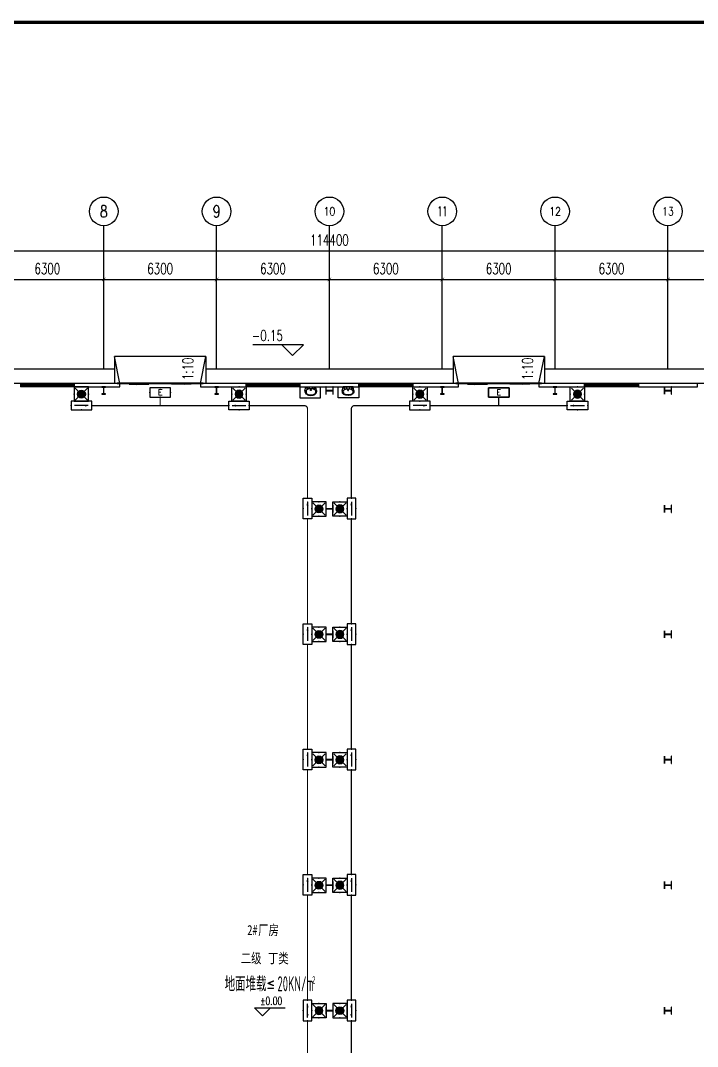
# Model space of a CAD drawing. Extents: x -417156 to 1571408, y 205758 to 1045562.
# Drawn here: x 1104452 to 1142252, y 927454 to 984703 of the extents above; entities that cross this region are included whole.
import ezdxf
from ezdxf.enums import TextEntityAlignment as Align

# ---------------------------------------------------------------- set-up
doc = ezdxf.new("R2010")
doc.units = 0
doc.header["$LTSCALE"] = 1000
doc.header["$MEASUREMENT"] = 0
doc.layers.get('0').update_dxf_attribs({"linetype": 'CONTINUOUS'})
doc.layers.get('DEFPOINTS').update_dxf_attribs({"linetype": 'CONTINUOUS'})
for name, color, linetype in [('AXIS', 3, 'CONTINUOUS'), ('AXIS_TEXT', 7, 'CONTINUOUS'), ('COLUMN', 99, 'CONTINUOUS'), ('DIM_ELEV', 3, 'CONTINUOUS'), ('DIM_SYMB', 3, 'CONTINUOUS'), ('EQUIP-照明', 3, 'CONTINUOUS'), ('GROUND', 2, 'CONTINUOUS'), ('PUB_TEXT', 7, 'CONTINUOUS'), ('PUB_TITLE', 4, 'CONTINUOUS'), ('STAIR', 2, 'CONTINUOUS'), ('WALL', 9, 'CONTINUOUS'), ('WINDOW', 99, 'CONTINUOUS'), ('WIRE-照明', 1, 'CONTINUOUS')]:
    doc.layers.add(name, color=color, linetype=linetype)
doc.styles.add('_TCH_AXIS', font='COMPLEX', dxfattribs={"bigfont": 'GBCBIG'})
doc.styles.add('_TCH_DIM', font='SIMPLEX', dxfattribs={"bigfont": 'GBCBIG'})
doc.styles.add('_TEL_DIM', font='SIMPLEX', dxfattribs={"width": 0.8, "height": 3.5, "bigfont": 'HZTXT'})
doc.styles.add('COMPLEX', font='COMPLEX')
doc.styles.add('DIM_FONT', font='SIMPLEX', dxfattribs={"width": 0.7, "bigfont": 'GBCBIG'})
doc.styles.get("Standard").update_dxf_attribs({"font": 'gbenor.shx', "bigfont": 'gbcbig.shx'})
doc.styles.add('图签黑体', font='simhei.ttf', dxfattribs={"width": 0.75})
doc.dimstyles.new('DIMN200', dxfattribs={"dimscale": 2, "dimtxt": 300, "dimasz": 100, "dimexe": 250, "dimexo": 300, "dimgap": 150, "dimtad": 1, "dimdec": 0, "dimzin": 0, "dimtxsty": 'DIM_FONT', "dimblk": 'ARCHTICK', "dimcen": 0.09, "dimclrt": 7, "dimazin": 3, "dimtfac": 1, "dimtdec": 0, "dimtix": 1, "dimtmove": 0, "dimatfit": 3, "dimtolj": 1, "dimtzin": 0})

# ---------------------------------------------------------------- blocks, each defined once
blk = doc.blocks.new('$WINLIB2D$00000001')
for p, q in [((-0.5, 0.5), (0.5, 0.5)), ((-0.5, 0.5), (-0.5, -0.5)), ((0.5, -0.5), (0.5, 0.5)), ((0.5, 0.167), (-0.5, 0.167)), ((0.5, -0.167), (-0.5, -0.167)), ((-0.5, -0.5), (0.5, -0.5))]:
    blk.add_line(p, q)
blk = doc.blocks.new('$DORLIB2D$00000130')
at = {"color": 0, "linetype": 'CONTINUOUS'}
for p, q in [((-0.533, 0.66), (-0.533, 0.513)), ((0, 0.66), (-0.533, 0.66)), ((0, 0.513), (0, 0.66)), ((0.533, 0.66), (0, 0.66)), ((0.533, 0.66), (0.533, 0.513)), ((0, 0.513), (-0.533, 0.513)), ((0.533, 0.513), (0, 0.513)), ((-0.385, 0.269), (-0.14, 0.269)), ((-0.385, 0.269), (-0.3, 0.214)), ((-0.3, 0.214), (-0.3, 0.269)), ((0.385, 0.269), (0.14, 0.269)), ((0.3, 0.214), (0.3, 0.269)), ((0.385, 0.269), (0.3, 0.214))]:
    blk.add_line(p, q, dxfattribs=at)
blk = doc.blocks.new('_AXISO')
blk.add_circle((0, 0), 0.5)
at = {"layer": 'AXIS_TEXT', "style": 'COMPLEX', "width": 1.041667}
blk.add_attdef('A', text='', height=0.56, dxfattribs=at).set_placement((-0.25, -0.28), (0.25, -0.28), align=Align.FIT)
blk = doc.blocks.new('_ARCHTICK')
at = {"color": 0, "linetype": 'BYBLOCK', "const_width": 0.15}
blk.add_lwpolyline([(-0.5, -0.5), (0.5, 0.5)], dxfattribs=at)
blk = doc.blocks.new('*D106')
at = {"layer": 'AXIS', "color": 0}
for p, q in [((237909, 287558), (237909, 294058)), ((352309, 287558), (352309, 294058)), ((237909, 293558), (352309, 293558))]:
    blk.add_line(p, q, dxfattribs=at)
at = {"layer": 'DEFPOINTS', "color": 0}
for p in [(352309, 293558), (237909, 286958), (352309, 286958)]:
    blk.add_point(p, dxfattribs=at)
at = {"layer": 'AXIS', "color": 0, "xscale": 200, "yscale": 200, "zscale": 200, "rotation": 180}
blk.add_blockref('_ARCHTICK', (237909, 293558), dxfattribs=at)
at = {"layer": 'AXIS', "color": 0, "xscale": 200, "yscale": 200, "zscale": 200}
blk.add_blockref('_ARCHTICK', (352309, 293558), dxfattribs=at)
at = {"layer": 'AXIS', "color": 7, "insert": (295109, 294158), "char_height": 600, "attachment_point": 5, "style": 'DIM_FONT'}
blk.add_mtext('\\A1;114400', dxfattribs=at)
blk = doc.blocks.new('*D114')
at = {"layer": 'AXIS', "color": 0}
for p, q in [((276209, 287558), (276209, 292458)), ((282509, 287558), (282509, 292458)), ((276209, 291958), (282509, 291958))]:
    blk.add_line(p, q, dxfattribs=at)
at = {"layer": 'DEFPOINTS', "color": 0}
for p in [(282509, 291958), (276209, 286958), (282509, 286958)]:
    blk.add_point(p, dxfattribs=at)
at = {"layer": 'AXIS', "color": 0, "xscale": 200, "yscale": 200, "zscale": 200, "rotation": 180}
blk.add_blockref('_ARCHTICK', (276209, 291958), dxfattribs=at)
at = {"layer": 'AXIS', "color": 0, "xscale": 200, "yscale": 200, "zscale": 200}
blk.add_blockref('_ARCHTICK', (282509, 291958), dxfattribs=at)
at = {"layer": 'AXIS', "color": 7, "insert": (279359, 292558), "char_height": 600, "attachment_point": 5, "style": 'DIM_FONT'}
blk.add_mtext('\\A1;6300', dxfattribs=at)
blk = doc.blocks.new('*D115')
at = {"layer": 'AXIS', "color": 0}
for p, q in [((282509, 287558), (282509, 292458)), ((288809, 287558), (288809, 292458)), ((282509, 291958), (288809, 291958))]:
    blk.add_line(p, q, dxfattribs=at)
at = {"layer": 'DEFPOINTS', "color": 0}
for p in [(288809, 291958), (282509, 286958), (288809, 286958)]:
    blk.add_point(p, dxfattribs=at)
at = {"layer": 'AXIS', "color": 0, "xscale": 200, "yscale": 200, "zscale": 200, "rotation": 180}
blk.add_blockref('_ARCHTICK', (282509, 291958), dxfattribs=at)
at = {"layer": 'AXIS', "color": 0, "xscale": 200, "yscale": 200, "zscale": 200}
blk.add_blockref('_ARCHTICK', (288809, 291958), dxfattribs=at)
at = {"layer": 'AXIS', "color": 7, "insert": (285659, 292558), "char_height": 600, "attachment_point": 5, "style": 'DIM_FONT'}
blk.add_mtext('\\A1;6300', dxfattribs=at)
blk = doc.blocks.new('*D116')
at = {"layer": 'AXIS', "color": 0}
for p, q in [((288809, 287558), (288809, 292458)), ((295109, 287558), (295109, 292458)), ((288809, 291958), (295109, 291958))]:
    blk.add_line(p, q, dxfattribs=at)
at = {"layer": 'DEFPOINTS', "color": 0}
for p in [(295109, 291958), (288809, 286958), (295109, 286958)]:
    blk.add_point(p, dxfattribs=at)
at = {"layer": 'AXIS', "color": 0, "xscale": 200, "yscale": 200, "zscale": 200, "rotation": 180}
blk.add_blockref('_ARCHTICK', (288809, 291958), dxfattribs=at)
at = {"layer": 'AXIS', "color": 0, "xscale": 200, "yscale": 200, "zscale": 200}
blk.add_blockref('_ARCHTICK', (295109, 291958), dxfattribs=at)
at = {"layer": 'AXIS', "color": 7, "insert": (291959, 292558), "char_height": 600, "attachment_point": 5, "style": 'DIM_FONT'}
blk.add_mtext('\\A1;6300', dxfattribs=at)
blk = doc.blocks.new('*D117')
at = {"layer": 'AXIS', "color": 0}
for p, q in [((295109, 287558), (295109, 292458)), ((301409, 287558), (301409, 292458)), ((295109, 291958), (301409, 291958))]:
    blk.add_line(p, q, dxfattribs=at)
at = {"layer": 'DEFPOINTS', "color": 0}
for p in [(301409, 291958), (295109, 286958), (301409, 286958)]:
    blk.add_point(p, dxfattribs=at)
at = {"layer": 'AXIS', "color": 0, "xscale": 200, "yscale": 200, "zscale": 200, "rotation": 180}
blk.add_blockref('_ARCHTICK', (295109, 291958), dxfattribs=at)
at = {"layer": 'AXIS', "color": 0, "xscale": 200, "yscale": 200, "zscale": 200}
blk.add_blockref('_ARCHTICK', (301409, 291958), dxfattribs=at)
at = {"layer": 'AXIS', "color": 7, "insert": (298259, 292558), "char_height": 600, "attachment_point": 5, "style": 'DIM_FONT'}
blk.add_mtext('\\A1;6300', dxfattribs=at)
blk = doc.blocks.new('*D118')
at = {"layer": 'AXIS', "color": 0}
for p, q in [((301409, 287558), (301409, 292458)), ((307709, 287558), (307709, 292458)), ((301409, 291958), (307709, 291958))]:
    blk.add_line(p, q, dxfattribs=at)
at = {"layer": 'DEFPOINTS', "color": 0}
for p in [(307709, 291958), (301409, 286958), (307709, 286958)]:
    blk.add_point(p, dxfattribs=at)
at = {"layer": 'AXIS', "color": 0, "xscale": 200, "yscale": 200, "zscale": 200, "rotation": 180}
blk.add_blockref('_ARCHTICK', (301409, 291958), dxfattribs=at)
at = {"layer": 'AXIS', "color": 0, "xscale": 200, "yscale": 200, "zscale": 200}
blk.add_blockref('_ARCHTICK', (307709, 291958), dxfattribs=at)
at = {"layer": 'AXIS', "color": 7, "insert": (304559, 292558), "char_height": 600, "attachment_point": 5, "style": 'DIM_FONT'}
blk.add_mtext('\\A1;6300', dxfattribs=at)
blk = doc.blocks.new('*D119')
at = {"layer": 'AXIS', "color": 0}
for p, q in [((307709, 287558), (307709, 292458)), ((314009, 287558), (314009, 292458)), ((307709, 291958), (314009, 291958))]:
    blk.add_line(p, q, dxfattribs=at)
at = {"layer": 'DEFPOINTS', "color": 0}
for p in [(314009, 291958), (307709, 286958), (314009, 286958)]:
    blk.add_point(p, dxfattribs=at)
at = {"layer": 'AXIS', "color": 0, "xscale": 200, "yscale": 200, "zscale": 200, "rotation": 180}
blk.add_blockref('_ARCHTICK', (307709, 291958), dxfattribs=at)
at = {"layer": 'AXIS', "color": 0, "xscale": 200, "yscale": 200, "zscale": 200}
blk.add_blockref('_ARCHTICK', (314009, 291958), dxfattribs=at)
at = {"layer": 'AXIS', "color": 7, "insert": (310859, 292558), "char_height": 600, "attachment_point": 5, "style": 'DIM_FONT'}
blk.add_mtext('\\A1;6300', dxfattribs=at)
blk = doc.blocks.new('*D120')
at = {"layer": 'AXIS', "color": 0}
for p, q in [((314009, 287558), (314009, 292458)), ((320309, 287558), (320309, 292458)), ((314009, 291958), (320309, 291958))]:
    blk.add_line(p, q, dxfattribs=at)
at = {"layer": 'DEFPOINTS', "color": 0}
for p in [(320309, 291958), (314009, 286958), (320309, 286958)]:
    blk.add_point(p, dxfattribs=at)
at = {"layer": 'AXIS', "color": 0, "xscale": 200, "yscale": 200, "zscale": 200, "rotation": 180}
blk.add_blockref('_ARCHTICK', (314009, 291958), dxfattribs=at)
at = {"layer": 'AXIS', "color": 0, "xscale": 200, "yscale": 200, "zscale": 200}
blk.add_blockref('_ARCHTICK', (320309, 291958), dxfattribs=at)
at = {"layer": 'AXIS', "color": 7, "insert": (317159, 292558), "char_height": 600, "attachment_point": 5, "style": 'DIM_FONT'}
blk.add_mtext('\\A1;6300', dxfattribs=at)
blk = doc.blocks.new('$PLAN$00000344')
for p, q in [((-280, -10), (-280, 0)), ((280, 0), (280, -10)), ((-251, -189), (-251, -186)), ((-248, -183), (-250, -185))]:
    blk.add_line(p, q)
for points in [[(-280, 0), (280, 0)], [(-326, -200), (-280, -5)], [(326, -204), (280, -5)]]:
    blk.add_lwpolyline(points)
for points in [[(-326, -200, 0.008223), (-326, -204, 0.149285)], [(-326, -266, 0.149285), (-304, -337, 0.107079), (-231, -408, 0.075625), (-131, -450, 0.062436), (-1, -467, 0.062436), (130, -452, 0.075625), (230, -410, 0.107079), (304, -339, 0.149285), (326, -268, 0.005205), (326, -266, 0.086596)], [(253, -188, 0.098208), (193, -141, 0.066287), (110, -111, 0.052428), (0, -100, 0.052428), (-110, -111, 0.066287), (-193, -141, 0.093876), (-251, -186, 0.171377)], [(-250, -358, 0.091341), (-193, -401, 0.066287), (-110, -431, 0.052428), (0, -442, 0.052428), (110, -431, 0.066287), (193, -401, 0.091756), (250, -358, 0.171377)]]:
    blk.add_lwpolyline(points, format="xyb")
at = {"flags": 128}
for points in [[(-326, -204), (-326, -268)], [(326, -204), (326, -268)]]:
    blk.add_lwpolyline(points, dxfattribs=at)
for points in [[(-253, -188, 0.172546), (-250, -358, 0.726395)], [(253, -188, -0.172546), (250, -358, -0.726395)]]:
    blk.add_lwpolyline(points, format="xyb", dxfattribs=at)
for centre, radius in [((-210, -75), 24), ((-210, -75), 24), ((-210, -75), 24), ((-90, -65), 10), ((0, -170), 25), ((0, -170), 15), ((90, -65), 10), ((210, -75), 24)]:
    blk.add_circle(centre, radius)
blk.add_arc((-250, -186), 1, 131.3224, 180)
blk = doc.blocks.new('$EQUIP$00001167')
for p, q in [((-0.429, 0.429), (0.429, -0.429)), ((-0.429, -0.429), (0.429, 0.429))]:
    blk.add_line(p, q)
blk.add_lwpolyline([(-0.5, 0.5), (-0.5, -0.5), (0.5, -0.5), (0.5, 0.5)], close=True)
blk.add_circle((0, 0), 0.275)
for p in [(-0.5, 0), (0, 0.5), (0.5, 0), (0, -0.5)]:
    blk.add_point(p)
for points in [[(-0.238, 0.137), (0.238, 0.137), (-0.275, 0), (0.275, 0)], [(-0.238, -0.137), (0.238, -0.137), (-0.275, 0), (0.275, 0)], [(-0.137, 0.238), (0.137, 0.238), (-0.238, 0.137), (0.238, 0.137)], [(0, 0.275), (0, 0.275), (-0.137, 0.238), (0.137, 0.238)], [(-0.137, -0.238), (0.137, -0.238), (-0.238, -0.137), (0.238, -0.137)], [(0, -0.275), (0, -0.275), (-0.137, -0.238), (0.137, -0.238)]]:
    blk.add_solid(points)
at = {"flags": 9}
blk.add_attdef('A', (0, 0), '', height=0.00002, dxfattribs=at)
blk = doc.blocks.new('$EQUIP$00001686')
for p, q in [((0.72, 0.6), (-0.72, 0.6)), ((-0.72, 0.6), (-0.72, 0)), ((-0.72, 0), (0.72, 0)), ((0.72, 0), (0.72, 0.6))]:
    blk.add_line(p, q)
at = {"color": 7}
blk.add_line((-0.48, 0.3), (0.48, 0.3), dxfattribs=at)
for p in [(-0.72, 0.3), (0, 0.6), (0, 0), (0.72, 0.3)]:
    blk.add_point(p)
blk.add_solid([(-0.24, 0.228), (-0.528, 0.3), (-0.24, 0.372)])
blk = doc.blocks.new('$EQUIP$00001685')
for p, q in [((0.72, 0.6), (-0.72, 0.6)), ((-0.72, 0.6), (-0.72, 0)), ((-0.72, 0), (0.72, 0)), ((0.72, 0), (0.72, 0.6))]:
    blk.add_line(p, q)
at = {"color": 7}
blk.add_line((-0.48, 0.3), (0.48, 0.3), dxfattribs=at)
for p in [(-0.72, 0.3), (0, 0.6), (0, 0), (0.72, 0.3)]:
    blk.add_point(p)
for points in [[(-0.24, 0.228), (-0.528, 0.3), (-0.24, 0.372)], [(0.24, 0.228), (0.528, 0.3), (0.24, 0.372)]]:
    blk.add_solid(points)
blk = doc.blocks.new('$EQUIP$00001776')
for p, q in [((0.72, 0.66), (-0.72, 0.66)), ((-0.72, 0.66), (-0.72, 0)), ((-0.72, 0), (0.72, 0)), ((0.72, 0), (0.72, 0.66))]:
    blk.add_line(p, q)
for p in [(-0.72, 0.33), (0, 0.66), (0, 0), (0.72, 0.33)]:
    blk.add_point(p)
blk = doc.blocks.new('E22')
at = {"color": 8}
for points in [[(293459, 285957.7), (293459, 285357.7), (294615.8, 285357.7), (294615.8, 285957.7)], [(296759, 285957.7), (296759, 285357.7), (295602.2, 285357.7), (295602.2, 285957.7)]]:
    blk.add_lwpolyline(points, dxfattribs=at)
at = {"layer": 'AXIS', "color": 8}
for p, q in [((282509, 286957.7), (282509, 294957.7)), ((288809, 286957.7), (288809, 294957.7)), ((295109, 286957.7), (295109, 294957.7)), ((301409, 286957.7), (301409, 294957.7)), ((307709, 286957.7), (307709, 294957.7)), ((314009, 286957.7), (314009, 294957.7))]:
    blk.add_line(p, q, dxfattribs=at)
at = {"layer": 'COLUMN', "color": 8}
for p, q in [((282609, 285957.7), (282409, 285957.7)), ((282409, 285957.7), (282409, 285947.7)), ((282409, 285947.7), (282496.8, 285947.7)), ((282496.8, 285947.7), (282501.8, 285942.7)), ((282501.8, 285942.7), (282501.8, 285572.7)), ((282507.8, 285942.7), (282512.8, 285947.7)), ((282507.8, 285572.7), (282507.8, 285942.7)), ((282512.8, 285947.7), (282609, 285947.7)), ((282609, 285947.7), (282609, 285957.7)), ((288909, 285957.7), (288709, 285957.7)), ((288709, 285957.7), (288709, 285947.7)), ((288709, 285947.7), (288796.8, 285947.7)), ((288796.8, 285947.7), (288801.8, 285942.7)), ((288801.8, 285942.7), (288801.8, 285572.7)), ((288807.8, 285942.7), (288812.8, 285947.7)), ((288807.8, 285572.7), (288807.8, 285942.7)), ((288812.8, 285947.7), (288909, 285947.7)), ((288909, 285947.7), (288909, 285957.7)), ((294925, 285957.7), (294909, 285957.7)), ((294909, 285957.7), (294909, 285557.7)), ((294925, 285762.7), (294925, 285957.7)), ((295293, 285762.7), (294925, 285762.7)), ((294925, 285752.7), (295293, 285752.7)), ((294925, 285557.7), (294925, 285752.7)), ((295309, 285957.7), (295293, 285957.7)), ((295293, 285957.7), (295293, 285762.7)), ((295293, 285752.7), (295293, 285557.7)), ((295309, 285557.7), (295309, 285957.7)), ((301509, 285957.7), (301309, 285957.7)), ((301309, 285957.7), (301309, 285947.7)), ((301309, 285947.7), (301396.8, 285947.7)), ((301396.8, 285947.7), (301401.8, 285942.7)), ((301401.8, 285942.7), (301401.8, 285572.7)), ((301407.8, 285942.7), (301412.8, 285947.7)), ((301407.8, 285572.7), (301407.8, 285942.7)), ((301412.8, 285947.7), (301509, 285947.7)), ((301509, 285947.7), (301509, 285957.7)), ((307809, 285957.7), (307609, 285957.7)), ((307609, 285957.7), (307609, 285947.7)), ((307609, 285947.7), (307696.8, 285947.7)), ((307696.8, 285947.7), (307701.8, 285942.7)), ((307701.8, 285942.7), (307701.8, 285572.7)), ((307707.8, 285942.7), (307712.8, 285947.7)), ((307707.8, 285572.7), (307707.8, 285942.7)), ((307712.8, 285947.7), (307809, 285947.7)), ((307809, 285947.7), (307809, 285957.7)), ((313825, 285957.7), (313809, 285957.7)), ((313809, 285957.7), (313809, 285557.7)), ((313825, 285762.7), (313825, 285957.7)), ((314193, 285762.7), (313825, 285762.7)), ((313825, 285752.7), (314193, 285752.7)), ((313825, 285557.7), (313825, 285752.7)), ((314209, 285957.7), (314193, 285957.7)), ((314193, 285957.7), (314193, 285762.7)), ((314193, 285752.7), (314193, 285557.7)), ((314209, 285557.7), (314209, 285957.7)), ((282496.8, 285567.7), (282409, 285567.7)), ((282409, 285567.7), (282409, 285557.7)), ((282409, 285557.7), (282609, 285557.7)), ((282501.8, 285572.7), (282496.8, 285567.7)), ((282512.8, 285567.7), (282507.8, 285572.7)), ((282609, 285567.7), (282512.8, 285567.7)), ((282609, 285557.7), (282609, 285567.7)), ((288796.8, 285567.7), (288709, 285567.7)), ((288709, 285567.7), (288709, 285557.7)), ((288709, 285557.7), (288909, 285557.7)), ((288801.8, 285572.7), (288796.8, 285567.7)), ((288812.8, 285567.7), (288807.8, 285572.7)), ((288909, 285567.7), (288812.8, 285567.7)), ((288909, 285557.7), (288909, 285567.7)), ((294909, 285557.7), (294925, 285557.7)), ((295293, 285557.7), (295309, 285557.7)), ((301396.8, 285567.7), (301309, 285567.7)), ((301309, 285567.7), (301309, 285557.7)), ((301309, 285557.7), (301509, 285557.7)), ((301401.8, 285572.7), (301396.8, 285567.7)), ((301412.8, 285567.7), (301407.8, 285572.7)), ((301509, 285567.7), (301412.8, 285567.7)), ((301509, 285557.7), (301509, 285567.7)), ((307696.8, 285567.7), (307609, 285567.7)), ((307609, 285567.7), (307609, 285557.7)), ((307609, 285557.7), (307809, 285557.7)), ((307701.8, 285572.7), (307696.8, 285567.7)), ((307712.8, 285567.7), (307707.8, 285572.7)), ((307809, 285567.7), (307712.8, 285567.7)), ((307809, 285557.7), (307809, 285567.7)), ((313809, 285557.7), (313825, 285557.7)), ((314193, 285557.7), (314209, 285557.7)), ((294925, 279357.7), (294909, 279357.7)), ((294909, 279357.7), (294909, 278957.7)), ((294909, 278957.7), (294925, 278957.7)), ((294925, 279162.7), (294925, 279357.7)), ((295293, 279162.7), (294925, 279162.7)), ((294925, 279152.7), (295293, 279152.7)), ((294925, 278957.7), (294925, 279152.7)), ((295309, 279357.7), (295293, 279357.7)), ((295293, 279357.7), (295293, 279162.7)), ((295293, 279152.7), (295293, 278957.7)), ((295293, 278957.7), (295309, 278957.7)), ((295309, 278957.7), (295309, 279357.7)), ((313825, 279357.7), (313809, 279357.7)), ((313809, 279357.7), (313809, 278957.7)), ((313809, 278957.7), (313825, 278957.7)), ((313825, 279162.7), (313825, 279357.7)), ((314193, 279162.7), (313825, 279162.7)), ((313825, 279152.7), (314193, 279152.7)), ((313825, 278957.7), (313825, 279152.7)), ((314209, 279357.7), (314193, 279357.7)), ((314193, 279357.7), (314193, 279162.7)), ((314193, 279152.7), (314193, 278957.7)), ((314193, 278957.7), (314209, 278957.7)), ((314209, 278957.7), (314209, 279357.7)), ((294925, 272357.7), (294909, 272357.7)), ((294909, 272357.7), (294909, 271957.7)), ((294909, 271957.7), (294925, 271957.7)), ((294925, 272162.7), (294925, 272357.7)), ((295293, 272162.7), (294925, 272162.7)), ((294925, 272152.7), (295293, 272152.7)), ((294925, 271957.7), (294925, 272152.7)), ((295309, 272357.7), (295293, 272357.7)), ((295293, 272357.7), (295293, 272162.7)), ((295293, 272152.7), (295293, 271957.7)), ((295293, 271957.7), (295309, 271957.7)), ((295309, 271957.7), (295309, 272357.7)), ((313825, 272357.7), (313809, 272357.7)), ((313809, 272357.7), (313809, 271957.7)), ((313809, 271957.7), (313825, 271957.7)), ((313825, 272162.7), (313825, 272357.7)), ((314193, 272162.7), (313825, 272162.7)), ((313825, 272152.7), (314193, 272152.7)), ((313825, 271957.7), (313825, 272152.7)), ((314209, 272357.7), (314193, 272357.7)), ((314193, 272357.7), (314193, 272162.7)), ((314193, 272152.7), (314193, 271957.7)), ((314193, 271957.7), (314209, 271957.7)), ((314209, 271957.7), (314209, 272357.7)), ((294925, 265357.7), (294909, 265357.7)), ((294909, 265357.7), (294909, 264957.7)), ((294925, 265162.7), (294925, 265357.7)), ((295293, 265162.7), (294925, 265162.7)), ((294925, 265152.7), (295293, 265152.7)), ((294925, 264957.7), (294925, 265152.7)), ((295309, 265357.7), (295293, 265357.7)), ((295293, 265357.7), (295293, 265162.7)), ((295293, 265152.7), (295293, 264957.7)), ((295309, 264957.7), (295309, 265357.7)), ((313825, 265357.7), (313809, 265357.7)), ((313809, 265357.7), (313809, 264957.7)), ((313825, 265162.7), (313825, 265357.7)), ((314193, 265162.7), (313825, 265162.7)), ((313825, 265152.7), (314193, 265152.7)), ((313825, 264957.7), (313825, 265152.7)), ((314209, 265357.7), (314193, 265357.7)), ((314193, 265357.7), (314193, 265162.7)), ((314193, 265152.7), (314193, 264957.7)), ((314209, 264957.7), (314209, 265357.7)), ((294909, 264957.7), (294925, 264957.7)), ((295293, 264957.7), (295309, 264957.7)), ((313809, 264957.7), (313825, 264957.7)), ((314193, 264957.7), (314209, 264957.7)), ((294925, 258357.7), (294909, 258357.7)), ((294909, 258357.7), (294909, 257957.7)), ((294925, 258162.7), (294925, 258357.7)), ((295309, 258357.7), (295293, 258357.7)), ((295293, 258357.7), (295293, 258162.7)), ((295309, 257957.7), (295309, 258357.7)), ((313825, 258357.7), (313809, 258357.7)), ((313809, 258357.7), (313809, 257957.7)), ((313825, 258162.7), (313825, 258357.7)), ((314209, 258357.7), (314193, 258357.7)), ((314193, 258357.7), (314193, 258162.7)), ((314209, 257957.7), (314209, 258357.7)), ((294909, 257957.7), (294925, 257957.7)), ((295293, 258162.7), (294925, 258162.7)), ((294925, 258152.7), (295293, 258152.7)), ((294925, 257957.7), (294925, 258152.7)), ((295293, 258152.7), (295293, 257957.7)), ((295293, 257957.7), (295309, 257957.7)), ((313809, 257957.7), (313825, 257957.7)), ((314193, 258162.7), (313825, 258162.7)), ((313825, 258152.7), (314193, 258152.7)), ((313825, 257957.7), (313825, 258152.7)), ((314193, 258152.7), (314193, 257957.7)), ((314193, 257957.7), (314209, 257957.7)), ((294925, 251357.7), (294909, 251357.7)), ((294909, 251357.7), (294909, 250957.7)), ((294925, 251162.7), (294925, 251357.7)), ((295309, 251357.7), (295293, 251357.7)), ((295293, 251357.7), (295293, 251162.7)), ((295309, 250957.7), (295309, 251357.7)), ((313825, 251357.7), (313809, 251357.7)), ((313809, 251357.7), (313809, 250957.7)), ((313825, 251162.7), (313825, 251357.7)), ((314209, 251357.7), (314193, 251357.7)), ((314193, 251357.7), (314193, 251162.7)), ((314209, 250957.7), (314209, 251357.7)), ((294909, 250957.7), (294925, 250957.7)), ((295293, 251162.7), (294925, 251162.7)), ((294925, 251152.7), (295293, 251152.7)), ((294925, 250957.7), (294925, 251152.7)), ((295293, 251152.7), (295293, 250957.7)), ((295293, 250957.7), (295309, 250957.7)), ((313809, 250957.7), (313825, 250957.7)), ((314193, 251162.7), (313825, 251162.7)), ((313825, 251152.7), (314193, 251152.7)), ((313825, 250957.7), (313825, 251152.7)), ((314193, 251152.7), (314193, 250957.7)), ((314193, 250957.7), (314209, 250957.7))]:
    blk.add_line(p, q, dxfattribs=at)
at = {"layer": 'DIM_ELEV', "color": 8}
for p, q in [((293651.8, 288316.2), (290838.8, 288316.2)), ((293051.8, 287716.2), (292451.8, 288316.2)), ((293051.8, 287716.2), (293651.8, 288316.2)), ((291368.9, 250868.6), (290918.9, 251318.6)), ((290918.9, 251318.6), (292629, 251318.6)), ((291368.9, 250868.6), (291818.9, 251318.6))]:
    blk.add_line(p, q, dxfattribs=at)
at = {"layer": 'DIM_SYMB', "color": 8}
for points in [[(287711.2, 286431.4, 0, 0, 0), (287711.2, 286868.9, 160, 0, 0), (287711.2, 287468.9, 0, 0, 0)], [(306681, 286431.4, 0, 0, 0), (306681, 286868.9, 160, 0, 0), (306681, 287468.9, 0, 0, 0)]]:
    blk.add_lwpolyline(points, format="xyseb", dxfattribs=at)
at = {"layer": 'GROUND', "color": 8}
for p, q in [((283108.8, 286957.7), (269308.8, 286957.7)), ((302008.8, 286957.7), (288208.8, 286957.7)), ((320908.8, 286957.7), (307108.8, 286957.7)), ((283108.8, 286157.7), (269308.8, 286157.7)), ((302008.8, 286157.7), (288208.8, 286157.7)), ((320908.8, 286157.7), (307108.8, 286157.7))]:
    blk.add_line(p, q, dxfattribs=at)
at = {"layer": 'STAIR', "color": 8}
for p, q in [((288208.8, 287657.7), (283108.8, 287657.7)), ((283108.8, 287657.7), (283108.8, 286157.7)), ((283408.8, 286157.7), (283108.8, 287657.7)), ((287908.8, 286157.7), (288208.8, 287657.7)), ((288208.8, 287657.7), (288208.8, 286157.7)), ((307108.8, 287657.7), (302008.8, 287657.7)), ((302008.8, 287657.7), (302008.8, 286157.7)), ((302308.8, 286157.7), (302008.8, 287657.7)), ((306808.8, 286157.7), (307108.8, 287657.7)), ((307108.8, 287657.7), (307108.8, 286157.7)), ((288208.8, 286157.7), (283108.8, 286157.7)), ((307108.8, 286157.7), (302008.8, 286157.7))]:
    blk.add_line(p, q, dxfattribs=at)
at = {"layer": 'WALL', "color": 8}
for p, q in [((282509, 286157.7), (280859, 286157.7)), ((280859, 286157.7), (280859, 285957.7)), ((280859, 285957.7), (282409, 285957.7)), ((283408.8, 286157.7), (282509, 286157.7)), ((282609, 285957.7), (283408.8, 285957.7)), ((283408.8, 285957.7), (283408.8, 286157.7)), ((288809, 286157.7), (287908.8, 286157.7)), ((287908.8, 286157.7), (287908.8, 285957.7)), ((287908.8, 285957.7), (288709, 285957.7)), ((290459, 286157.7), (288809, 286157.7)), ((288909, 285957.7), (290459, 285957.7)), ((290459, 285957.7), (290459, 286157.7)), ((296759, 286157.7), (293459, 286157.7)), ((293459, 286157.7), (293459, 285957.7)), ((293459, 285957.7), (296759, 285957.7)), ((296759, 285957.7), (296759, 286157.7)), ((301409, 286157.7), (299759, 286157.7)), ((299759, 286157.7), (299759, 285957.7)), ((299759, 285957.7), (301309, 285957.7)), ((302308.8, 286157.7), (301409, 286157.7)), ((301509, 285957.7), (302308.8, 285957.7)), ((302308.8, 285957.7), (302308.8, 286157.7)), ((307709, 286157.7), (306808.8, 286157.7)), ((306808.8, 286157.7), (306808.8, 285957.7)), ((306808.8, 285957.7), (307609, 285957.7)), ((309359, 286157.7), (307709, 286157.7)), ((307809, 285957.7), (309359, 285957.7)), ((309359, 285957.7), (309359, 286157.7)), ((315659, 286157.7), (312359, 286157.7)), ((312359, 286157.7), (312359, 285957.7)), ((312359, 285957.7), (315659, 285957.7)), ((315659, 285957.7), (315659, 286157.7))]:
    blk.add_line(p, q, dxfattribs=at)
at = {"color": 8}
blk.add_blockref('$PLAN$00000344', (294068.3, 285957.7), dxfattribs=at)
at = {"color": 8, "yscale": -1, "rotation": 180}
blk.add_blockref('$PLAN$00000344', (296149.7, 285957.7), dxfattribs=at)
at = {"layer": 'AXIS', "color": 8}
ref = blk.add_blockref('_AXISO', (282509, 295757.7), dxfattribs=dict(at, xscale=1600, yscale=1600, zscale=1600))
ref.add_attrib('A', '8', dxfattribs={"layer": 'AXIS_TEXT', "color": 8, "height": 657.6, "style": '_TCH_AXIS'}).set_placement((282289.8, 295429), (282728.2, 295429), align=Align.FIT)
ref = blk.add_blockref('_AXISO', (288809, 295757.7), dxfattribs=dict(at, xscale=1600, yscale=1600, zscale=1600))
ref.add_attrib('A', '9', dxfattribs={"layer": 'AXIS_TEXT', "color": 8, "height": 674.8, "style": '_TCH_AXIS', "width": 0.928571}).set_placement((288600.1, 295420.4), (289017.8, 295420.4), align=Align.FIT)
ref = blk.add_blockref('_AXISO', (295109, 295757.7), dxfattribs=dict(at, xscale=1600, yscale=1600, zscale=1600))
ref.add_attrib('A', '10', dxfattribs={"layer": 'AXIS_TEXT', "color": 8, "height": 454.4, "style": '_TCH_AXIS', "width": 1.034483}).set_placement((294784.4, 295530.5), (295433.6, 295530.5), align=Align.FIT)
ref = blk.add_blockref('_AXISO', (301409, 295757.7), dxfattribs=dict(at, xscale=1600, yscale=1600, zscale=1600))
ref.add_attrib('A', '11', dxfattribs={"layer": 'AXIS_TEXT', "color": 8, "height": 553.45, "style": '_TCH_AXIS', "width": 0.875}).set_placement((301132.3, 295481), (301685.7, 295481), align=Align.FIT)
ref = blk.add_blockref('_AXISO', (307709, 295757.7), dxfattribs=dict(at, xscale=1600, yscale=1600, zscale=1600))
ref.add_attrib('A', '12', dxfattribs={"layer": 'AXIS_TEXT', "color": 8, "height": 454.4, "style": '_TCH_AXIS', "width": 1.034483}).set_placement((307384.4, 295530.5), (308033.6, 295530.5), align=Align.FIT)
ref = blk.add_blockref('_AXISO', (314009, 295757.7), dxfattribs=dict(at, xscale=1600, yscale=1600, zscale=1600))
ref.add_attrib('A', '13', dxfattribs={"layer": 'AXIS_TEXT', "color": 8, "height": 454.4, "style": '_TCH_AXIS', "width": 1.034483}).set_placement((313684.4, 295530.5), (314333.6, 295530.5), align=Align.FIT)
at = {"layer": 'WINDOW', "color": 8, "rotation": 180}
for name, p, xscale, yscale, zscale in [('$WINLIB2D$00000001', (279359, 286057.7), 3000, 200, 3000), ('$DORLIB2D$00000130', (285658.8, 286057.7), 4500, -200, 4500), ('$WINLIB2D$00000001', (291959, 286057.7), 3000, 200, 3000), ('$WINLIB2D$00000001', (298259, 286057.7), 3000, 200, 3000), ('$DORLIB2D$00000130', (304558.8, 286057.7), 4500, -200, 4500), ('$WINLIB2D$00000001', (310859, 286057.7), 3000, 200, 3000)]:
    blk.add_blockref(name, p, dxfattribs=dict(at, xscale=xscale, yscale=yscale, zscale=zscale))
at = {"layer": 'PUB_TEXT', "color": 7, "style": '_TCH_DIM', "width": 0.705882}
for s, height, p in [('-0.15', 595, (290778.8, 288526.2)), ('%%P0.00', 446.25, (291234, 251476.1))]:
    blk.add_text(s, height=height, dxfattribs=at).set_placement(p)
at = {"layer": 'PUB_TEXT', "color": 8, "style": '_TCH_DIM', "width": 0.705882}
for p in [(287501.2, 286340.1), (306471, 286340.1)]:
    blk.add_text('1:10', height=595, rotation=90, dxfattribs=at).set_placement(p)
at = {"layer": 'PUB_TEXT', "color": 8, "style": '图签黑体', "width": 0.75}
for s, p in [('2#', (290522, 255373.3)), ('厂房', (291129.6, 255373.3)), ('二级', (290157.9, 253800.3)), ('丁类', (291676.9, 253800.3))]:
    blk.add_text(s, height=563.29, dxfattribs=at).set_placement(p)
at = {"layer": 'PUB_TEXT', "color": 8}
blk.add_text('地面堆载≤', height=810.21, dxfattribs=at).set_placement((289259.6, 252238.1))
at = {"layer": 'PUB_TEXT', "color": 8, "width": 0.6}
for s, height, p in [('20KN/m', 840, (292208.6, 252238.1)), ('2', 420, (294142.7, 252658.1))]:
    blk.add_text(s, height=height, dxfattribs=at).set_placement(p)
at = {"layer": 'AXIS', "color": 8}
for p1, p2, distance, picture, middle in [((237909, 286957.7), (352309, 286957.7), 6600, '*D106', (295109, 294157.7)), ((276209, 286957.7), (282509, 286957.7), 5000, '*D114', (279359, 292557.7)), ((282509, 286957.7), (288809, 286957.7), 5000, '*D115', (285659, 292557.7)), ((288809, 286957.7), (295109, 286957.7), 5000, '*D116', (291959, 292557.7)), ((295109, 286957.7), (301409, 286957.7), 5000, '*D117', (298259, 292557.7)), ((301409, 286957.7), (307709, 286957.7), 5000, '*D118', (304559, 292557.7)), ((307709, 286957.7), (314009, 286957.7), 5000, '*D119', (310859, 292557.7)), ((314009, 286957.7), (320309, 286957.7), 5000, '*D120', (317159, 292557.7))]:
    dim = blk.add_aligned_dim(p1=p1, p2=p2, distance=distance, dimstyle='DIMN200', dxfattribs=at)
    dim.commit()
    dim.dimension.update_dxf_attribs({"geometry": picture, "text_midpoint": middle})

msp = doc.modelspace()

# ---------------------------------------------------------------- linework, layer by layer
at = {"layer": 'PUB_TITLE', "const_width": 200}
msp.add_lwpolyline([(1047275, 869803), (1208475, 869803), (1208475, 984603), (1047275, 984603)], close=True, dxfattribs=at)
at = {"layer": 'WIRE-照明', "linetype": 'CONTINUOUS', "const_width": 70}
for points in [[(1112252, 963685), (1112252, 963214)], [(1131152, 963685), (1131152, 963214)], [(1116076, 963214), (1108428, 963214)], [(1134976, 963214), (1127328, 963214)], [(1120478, 951043), (1120478, 956891)], [(1122926, 951043), (1122926, 956891)], [(1120478, 944043), (1120478, 949891)], [(1122926, 944043), (1122926, 949891)], [(1120478, 937043), (1120478, 942891)], [(1122926, 937043), (1122926, 942891)], [(1120478, 930030), (1120478, 935891)], [(1122926, 930030), (1122926, 935891)], [(1120478, 923012), (1120478, 928878)], [(1122926, 923012), (1122926, 928878)]]:
    msp.add_lwpolyline(points, dxfattribs=at)
for points in [[(1117228, 963214), (1120298, 963214, -0.414214), (1120478, 963034), (1120478, 958043)], [(1126176, 963214), (1123106, 963214, 0.414214), (1122926, 963034), (1122926, 958043)]]:
    msp.add_lwpolyline(points, format="xyb", dxfattribs=at)

# ---------------------------------------------------------------- block references
msp.add_blockref('E22', (826593, 678296))
at = {"layer": 'EQUIP-照明', "yscale": 800, "zscale": 800}
for p, xscale in [((1107852, 963854), 800), ((1116652, 963854), -800), ((1126752, 963854), -800), ((1135552, 963854), -800), ((1121118, 957449), 800), ((1122286, 957449), -800), ((1121118, 950449), 800), ((1122286, 950449), -800), ((1121118, 943449), 800), ((1122286, 943449), -800), ((1121118, 936449), 800), ((1122286, 936449), -800)]:
    msp.add_blockref('$EQUIP$00001167', p, dxfattribs=dict(at, xscale=xscale))
at = {"layer": 'EQUIP-照明'}
ref = msp.add_blockref('$EQUIP$00001776', (1112252, 964213), dxfattribs=dict(at, xscale=800, yscale=800, zscale=800, rotation=180))
ref.add_attrib('$TEXT$', 'E', dxfattribs={"layer": '0', "color": 7, "height": 320, "style": '_TEL_DIM'}).set_placement((1112252, 963949), align=Align.MIDDLE_CENTER)
ref = msp.add_blockref('$EQUIP$00001776', (1131152, 964213), dxfattribs=dict(at, xscale=-800, yscale=800, zscale=800, rotation=180))
ref.add_attrib('$TEXT$', 'E', dxfattribs={"layer": '0', "color": 7, "height": 320, "style": '_TEL_DIM'}).set_placement((1131152, 963949), align=Align.MIDDLE_CENTER)
ref = msp.add_blockref('$EQUIP$00001776', (1131152, 964213), dxfattribs=dict(at, xscale=800, yscale=800, zscale=800, rotation=180))
ref.add_attrib('$TEXT$', 'E', dxfattribs={"layer": '0', "color": 7, "height": 320, "style": '_TEL_DIM'}).set_placement((1131152, 963949), align=Align.MIDDLE_CENTER)
at = {"layer": 'EQUIP-照明', "yscale": 800, "zscale": 800}
for name, p, xscale, rotation in [('$EQUIP$00001686', (1107852, 963454), 800, 180), ('$EQUIP$00001686', (1116652, 963454), -800, 180), ('$EQUIP$00001686', (1126752, 963454), 800, 180), ('$EQUIP$00001686', (1135552, 963454), -800, 180), ('$EQUIP$00001686', (1120718, 957467), -800, 90), ('$EQUIP$00001686', (1122686, 957467), 800, 270), ('$EQUIP$00001686', (1120718, 950467), -800, 90), ('$EQUIP$00001686', (1122686, 950467), 800, 270), ('$EQUIP$00001686', (1120718, 943467), -800, 90), ('$EQUIP$00001686', (1122686, 943467), 800, 270), ('$EQUIP$00001686', (1120718, 936467), -800, 90), ('$EQUIP$00001686', (1122686, 936467), 800, 270), ('$EQUIP$00001685', (1120718, 929454), 800, 90), ('$EQUIP$00001167', (1121118, 929454), -800, 180), ('$EQUIP$00001167', (1122286, 929454), 800, 180), ('$EQUIP$00001685', (1122686, 929454), 800, 270)]:
    msp.add_blockref(name, p, dxfattribs=dict(at, xscale=xscale, rotation=rotation))

doc.saveas('drawing.dxf')
